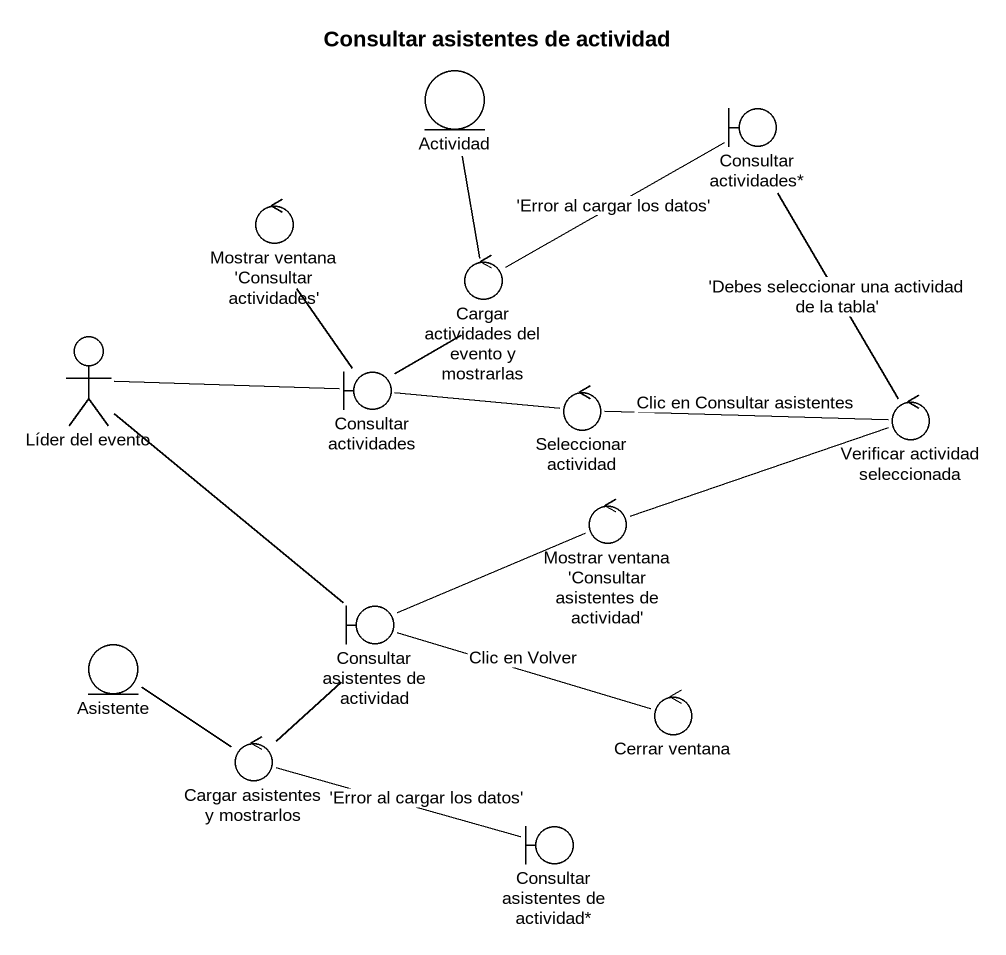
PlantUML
@startuml
title Consultar asistentes de actividad
entity Actividad
boundary "Consultar actividades*" as Consultar_actividades
control "Mostrar ventana 'Consultar actividades'" as Mostrar_ventana_Consultar
control "Cargar actividades del evento y mostrarlas" as Cargar_actividades_del
actor "Líder del evento" as Líder_del_evento
boundary "Consultar actividades" as Consultar_actividades_2
control "Seleccionar actividad" as Seleccionar_actividad
control "Verificar actividad seleccionada" as Verificar_actividad
control "Mostrar ventana 'Consultar asistentes de actividad'" as Mostrar_ventana_Consultar_2
boundary "Consultar asistentes de actividad" as Consultar_asistentes_de
entity Asistente
control "Cargar asistentes y mostrarlos" as Cargar_asistentes_y
control "Cerrar ventana" as Cerrar_ventana
boundary "Consultar asistentes de actividad*" as Consultar_asistentes_de_2
Cargar_actividades_del -up- Actividad
Cargar_actividades_del -right- Consultar_actividades : 'Error al cargar los datos'
Líder_del_evento -right- Consultar_actividades_2
Líder_del_evento -- Consultar_asistentes_de
Consultar_actividades_2 -up- Mostrar_ventana_Consultar
Consultar_actividades_2 -up- Cargar_actividades_del
Consultar_actividades_2 -right- Seleccionar_actividad
Seleccionar_actividad -right- Verificar_actividad : Clic en Consultar asistentes
Verificar_actividad -up- Consultar_actividades : 'Debes seleccionar una actividad de la tabla'
Verificar_actividad -left- Mostrar_ventana_Consultar_2
Mostrar_ventana_Consultar_2 -left- Consultar_asistentes_de
Consultar_asistentes_de -- Cargar_asistentes_y
Consultar_asistentes_de -right- Cerrar_ventana : Clic en Volver
Cargar_asistentes_y -left- Asistente
Cargar_asistentes_y -right- Consultar_asistentes_de_2 : 'Error al cargar los datos'
@enduml
